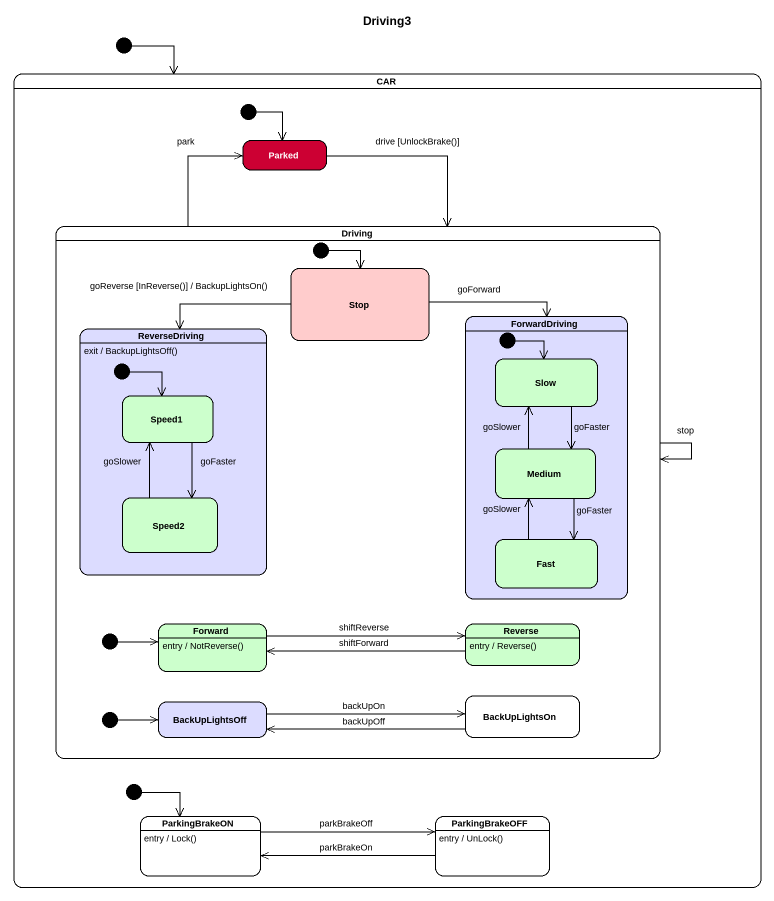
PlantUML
@startuml
title Driving3
hide empty description
state CAR {
  state initial2 <<start>>
  state Parked #CC0033
  state Driving {
    state initial3 <<start>>
    state "Stop" as Stop_ #FFCCCC
    state ReverseDriving #DCDCFF {
      state Speed1 #CCFFCC
      state Speed2 #CCFFCC
      [*] --> Speed1
    }
    ReverseDriving : exit / BackupLightsOff()
    state ForwardDriving #DCDCFF {
      state Slow #CCFFCC
      state Medium #CCFFCC
      state Fast #CCFFCC
      [*] --> Slow
    }
    state initial6 <<start>>
    state Forward #CCFFCC
    Forward : entry / NotReverse()
    state Reverse #CCFFCC
    Reverse : entry / Reverse()
    state initial7 <<start>>
    state BackUpLightsOff #DCDCFF
    state BackUpLightsOn #FFFFFF
  }
  state initial8 <<start>>
  state ParkingBrakeON
  ParkingBrakeON : entry / Lock()
  state ParkingBrakeOFF
  ParkingBrakeOFF : entry / UnLock()
}
[*] --> CAR
initial2 --> Parked
Parked --> Driving : drive [UnlockBrake()]
Driving -up-> Parked : park
Driving --> Driving : stop
initial3 --> Stop_
Stop_ --> ReverseDriving : goReverse [InReverse()] / BackupLightsOn()
Stop_ --> ForwardDriving : goForward
Slow --> Medium : goFaster
Speed1 --> Speed2 : goFaster
Medium -up-> Slow : goSlower
Medium --> Fast : goFaster
Speed2 -up-> Speed1 : goSlower
Fast -up-> Medium : goSlower
initial6 -right-> Forward
Forward -right-> Reverse : shiftReverse
Reverse -left-> Forward : shiftForward
initial7 -right-> BackUpLightsOff
BackUpLightsOff -right-> BackUpLightsOn : backUpOn
BackUpLightsOn -left-> BackUpLightsOff : backUpOff
initial8 --> ParkingBrakeON
ParkingBrakeON -right-> ParkingBrakeOFF : parkBrakeOff
ParkingBrakeOFF -left-> ParkingBrakeON : parkBrakeOn
@enduml
